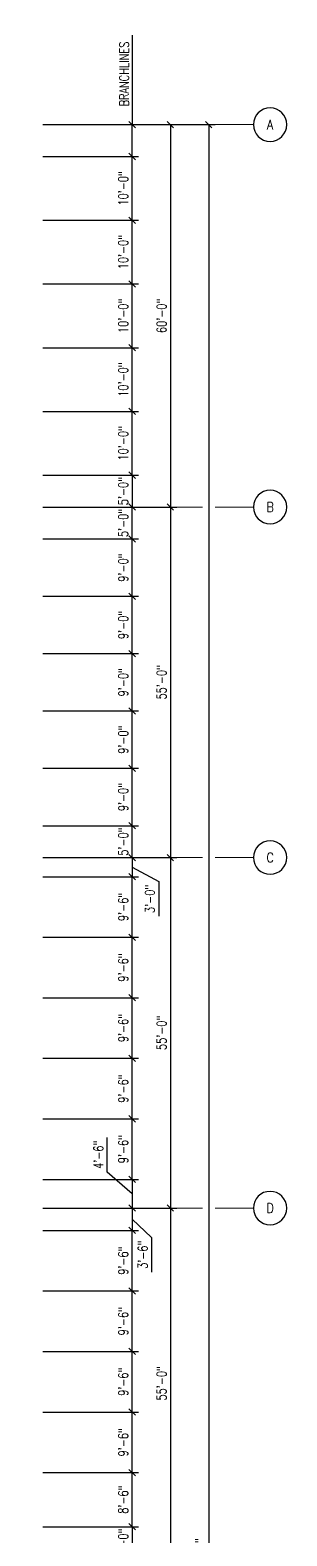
# Model space of a CAD drawing. Extents: x -14553 to 17595, y -13361 to 12610.
# Drawn here: x 9411 to 9894, y -2657 to 178 of the extents above; entities that cross this region are included whole.
import ezdxf
from ezdxf.enums import TextEntityAlignment as Align

# ---------------------------------------------------------------- set-up
doc = ezdxf.new("R2010")
doc.units = 0
doc.header["$LTSCALE"] = 0.5
doc.header["$MEASUREMENT"] = 0
doc.layers.get('0').update_dxf_attribs({"linetype": 'CONTINUOUS'})
doc.layers.get('DEFPOINTS').update_dxf_attribs({"linetype": 'CONTINUOUS'})
doc.layers.add('Dim-Grid', color=11, linetype='CONTINUOUS', lineweight=20)
doc.layers.add('Grid-Bubbles', color=2, linetype='CONTINUOUS')
doc.styles.add('SECTION-ATTRIB-BOLD', font='simplex.shx', dxfattribs={"width": 0.75})
doc.styles.get("Standard").update_dxf_attribs({"font": 'SIMPLEX.SHX', "width": 0.75})
doc.dimstyles.new('NMBS T192', dxfattribs={"dimscale": 192, "dimtxt": 0.09375, "dimasz": 0.0625, "dimexe": 0.0625, "dimexo": 0.125, "dimgap": 0.03125, "dimtad": 1, "dimdec": 4, "dimrnd": 0.0625, "dimzin": 3, "dimdsep": 46, "dimlunit": 4, "dimtxsty": 'Standard', "dimblk1": 'OBLIQUE', "dimblk2": 'OBLIQUE', "dimsah": 1, "dimcen": -0.125, "dimclrt": 2, "dimadec": 0, "dimazin": 0, "dimtfac": 0.625, "dimtdec": 4, "dimtmove": 0, "dimatfit": 2, "dimfxl": 0.0625, "dimtvp": 0.7, "dimtolj": 1, "dimtzin": 3, "dimarcsym": 0})

# ---------------------------------------------------------------- blocks, each defined once
blk = doc.blocks.new('Grid-Bub')
at = {"color": 0}
blk.add_circle((0, 0), 0.164, dxfattribs=at)
at = {"style": 'SECTION-ATTRIB-BOLD', "width": 0.875}
blk.add_attdef('LABEL', text='', height=0.0938, dxfattribs=at).set_placement((0, 0), align=Align.MIDDLE_CENTER)
blk = doc.blocks.new('_OBLIQUE')
at = {"color": 0, "linetype": 'ByBlock'}
blk.add_line((-0.5, -0.5), (0.5, 0.5), dxfattribs=at)
blk = doc.blocks.new('*D188')
at = {"layer": 'DEFPOINTS', "color": 0, "transparency": 16777216}
for p in [(9411.4, 0), (9411.4, -720), (9675.4, -720)]:
    blk.add_point(p, dxfattribs=at)
at = {"layer": 'Dim-Grid', "color": 0, "lineweight": -2, "transparency": 16777216}
for p, q in [((9435.4, 0), (9687.4, 0)), ((9675.4, 0), (9675.4, -720)), ((9435.4, -720), (9687.4, -720))]:
    blk.add_line(p, q, dxfattribs=at)
at = {"layer": 'Dim-Grid', "color": 0, "lineweight": -2, "transparency": 16777216, "xscale": 12, "yscale": 12, "zscale": 12}
for p, rotation in [((9675.4, 0), 90), ((9675.4, -720), 270)]:
    blk.add_blockref('_OBLIQUE', p, dxfattribs=dict(at, rotation=rotation))
at = {"layer": 'Dim-Grid', "color": 2, "transparency": 16777216, "insert": (9658.7, -360), "char_height": 18, "attachment_point": 5, "rotation": 90}
blk.add_mtext('\\A1;60\'-0"', dxfattribs=at)
blk = doc.blocks.new('*D194')
at = {"layer": 'DEFPOINTS', "color": 0, "transparency": 16777216}
for p in [(9411.4, -720), (9411.4, -1380), (9675.4, -1380)]:
    blk.add_point(p, dxfattribs=at)
at = {"layer": 'Dim-Grid', "color": 0, "lineweight": -2, "transparency": 16777216}
for p, q in [((9435.4, -720), (9687.4, -720)), ((9675.4, -720), (9675.4, -1380)), ((9435.4, -1380), (9687.4, -1380))]:
    blk.add_line(p, q, dxfattribs=at)
at = {"layer": 'Dim-Grid', "color": 0, "lineweight": -2, "transparency": 16777216, "xscale": 12, "yscale": 12, "zscale": 12}
for p, rotation in [((9675.4, -720), 90), ((9675.4, -1380), 270)]:
    blk.add_blockref('_OBLIQUE', p, dxfattribs=dict(at, rotation=rotation))
at = {"layer": 'Dim-Grid', "color": 2, "transparency": 16777216, "insert": (9658.7, -1050), "char_height": 18, "attachment_point": 5, "rotation": 90}
blk.add_mtext('\\A1;55\'-0"', dxfattribs=at)
blk = doc.blocks.new('*D195')
at = {"layer": 'DEFPOINTS', "color": 0, "transparency": 16777216}
for p in [(9411.4, -1380), (9411.4, -2040), (9675.4, -2040)]:
    blk.add_point(p, dxfattribs=at)
at = {"layer": 'Dim-Grid', "color": 0, "lineweight": -2, "transparency": 16777216}
for p, q in [((9435.4, -1380), (9687.4, -1380)), ((9675.4, -1380), (9675.4, -2040)), ((9435.4, -2040), (9687.4, -2040))]:
    blk.add_line(p, q, dxfattribs=at)
at = {"layer": 'Dim-Grid', "color": 0, "lineweight": -2, "transparency": 16777216, "xscale": 12, "yscale": 12, "zscale": 12}
for p, rotation in [((9675.4, -1380), 90), ((9675.4, -2040), 270)]:
    blk.add_blockref('_OBLIQUE', p, dxfattribs=dict(at, rotation=rotation))
at = {"layer": 'Dim-Grid', "color": 2, "transparency": 16777216, "insert": (9658.7, -1710), "char_height": 18, "attachment_point": 5, "rotation": 90}
blk.add_mtext('\\A1;55\'-0"', dxfattribs=at)
blk = doc.blocks.new('*D196')
at = {"layer": 'DEFPOINTS', "color": 0, "transparency": 16777216}
for p in [(9411.4, -2040), (9411.4, -2700), (9675.4, -2700)]:
    blk.add_point(p, dxfattribs=at)
at = {"layer": 'Dim-Grid', "color": 0, "lineweight": -2, "transparency": 16777216}
for p, q in [((9435.4, -2040), (9687.4, -2040)), ((9675.4, -2040), (9675.4, -2700)), ((9435.4, -2700), (9687.4, -2700))]:
    blk.add_line(p, q, dxfattribs=at)
at = {"layer": 'Dim-Grid', "color": 0, "lineweight": -2, "transparency": 16777216, "xscale": 12, "yscale": 12, "zscale": 12}
for p, rotation in [((9675.4, -2040), 90), ((9675.4, -2700), 270)]:
    blk.add_blockref('_OBLIQUE', p, dxfattribs=dict(at, rotation=rotation))
at = {"layer": 'Dim-Grid', "color": 2, "transparency": 16777216, "insert": (9658.7, -2370), "char_height": 18, "attachment_point": 5, "rotation": 90}
blk.add_mtext('\\A1;55\'-0"', dxfattribs=at)
blk = doc.blocks.new('*D191')
at = {"layer": 'DEFPOINTS', "color": 0, "transparency": 16777216}
for p in [(9411.4, 0), (9411.4, -5400), (9747.4, -5400)]:
    blk.add_point(p, dxfattribs=at)
at = {"layer": 'Dim-Grid', "color": 0, "lineweight": -2, "transparency": 16777216}
for p, q in [((9435.4, 0), (9759.4, 0)), ((9747.4, 0), (9747.4, -5400)), ((9435.4, -5400), (9759.4, -5400))]:
    blk.add_line(p, q, dxfattribs=at)
at = {"layer": 'Dim-Grid', "color": 0, "lineweight": -2, "transparency": 16777216, "xscale": 12, "yscale": 12, "zscale": 12}
for p, rotation in [((9747.4, 0), 90), ((9747.4, -5400), 270)]:
    blk.add_blockref('_OBLIQUE', p, dxfattribs=dict(at, rotation=rotation))
at = {"layer": 'Dim-Grid', "color": 2, "transparency": 16777216, "insert": (9730.7, -2700), "char_height": 18, "attachment_point": 5, "rotation": 90}
blk.add_mtext('\\A1;450\'-0"', dxfattribs=at)
blk = doc.blocks.new('*D197')
at = {"layer": 'DEFPOINTS', "color": 0, "transparency": 16777216}
for p in [(9411.4, -1380), (9411.4, -1416), (9603.4, -1416)]:
    blk.add_point(p, dxfattribs=at)
at = {"layer": 'Dim-Grid', "color": 0, "lineweight": -2, "transparency": 16777216}
for p, q in [((9435.4, -1380), (9615.4, -1380)), ((9603.4, -1380), (9603.4, -1416)), ((9435.4, -1416), (9615.4, -1416)), ((9603.4, -1398), (9653.4, -1425.1)), ((9653.4, -1425.1), (9653.4, -1490.5))]:
    blk.add_line(p, q, dxfattribs=at)
at = {"layer": 'Dim-Grid', "color": 0, "lineweight": -2, "transparency": 16777216, "xscale": 12, "yscale": 12, "zscale": 12}
for p, rotation in [((9603.4, -1380), 90), ((9603.4, -1416), 270)]:
    blk.add_blockref('_OBLIQUE', p, dxfattribs=dict(at, rotation=rotation))
at = {"layer": 'Dim-Grid', "color": 2, "transparency": 16777216, "insert": (9636.7, -1457.8), "char_height": 18, "attachment_point": 5, "rotation": 90}
blk.add_mtext('\\A1;3\'-0"', dxfattribs=at)
blk = doc.blocks.new('*D198')
at = {"layer": 'DEFPOINTS', "color": 0, "transparency": 16777216}
for p in [(9411.4, -1320), (9603.4, -1320), (9411.4, -1380)]:
    blk.add_point(p, dxfattribs=at)
at = {"layer": 'Dim-Grid', "color": 0, "lineweight": -2, "transparency": 16777216}
for p, q in [((9435.4, -1320), (9615.4, -1320)), ((9603.4, -1380), (9603.4, -1320)), ((9435.4, -1380), (9615.4, -1380))]:
    blk.add_line(p, q, dxfattribs=at)
at = {"layer": 'Dim-Grid', "color": 0, "lineweight": -2, "transparency": 16777216, "xscale": 12, "yscale": 12, "zscale": 12}
for p, rotation in [((9603.4, -1320), 90), ((9603.4, -1380), 270)]:
    blk.add_blockref('_OBLIQUE', p, dxfattribs=dict(at, rotation=rotation))
at = {"layer": 'Dim-Grid', "color": 2, "transparency": 16777216, "insert": (9586.7, -1350), "char_height": 18, "attachment_point": 5, "rotation": 90}
blk.add_mtext('\\A1;5\'-0"', dxfattribs=at)
blk = doc.blocks.new('*D199')
at = {"layer": 'DEFPOINTS', "color": 0, "transparency": 16777216}
for p in [(9411.4, -1212), (9603.4, -1212), (9411.4, -1320)]:
    blk.add_point(p, dxfattribs=at)
at = {"layer": 'Dim-Grid', "color": 0, "lineweight": -2, "transparency": 16777216}
for p, q in [((9435.4, -1212), (9615.4, -1212)), ((9603.4, -1320), (9603.4, -1212)), ((9435.4, -1320), (9615.4, -1320))]:
    blk.add_line(p, q, dxfattribs=at)
at = {"layer": 'Dim-Grid', "color": 0, "lineweight": -2, "transparency": 16777216, "xscale": 12, "yscale": 12, "zscale": 12}
for p, rotation in [((9603.4, -1212), 90), ((9603.4, -1320), 270)]:
    blk.add_blockref('_OBLIQUE', p, dxfattribs=dict(at, rotation=rotation))
at = {"layer": 'Dim-Grid', "color": 2, "transparency": 16777216, "insert": (9586.7, -1266), "char_height": 18, "attachment_point": 5, "rotation": 90}
blk.add_mtext('\\A1;9\'-0"', dxfattribs=at)
blk = doc.blocks.new('*D200')
at = {"layer": 'DEFPOINTS', "color": 0, "transparency": 16777216}
for p in [(9411.4, -1104), (9603.4, -1104), (9411.4, -1212)]:
    blk.add_point(p, dxfattribs=at)
at = {"layer": 'Dim-Grid', "color": 0, "lineweight": -2, "transparency": 16777216}
for p, q in [((9435.4, -1104), (9615.4, -1104)), ((9603.4, -1212), (9603.4, -1104)), ((9435.4, -1212), (9615.4, -1212))]:
    blk.add_line(p, q, dxfattribs=at)
at = {"layer": 'Dim-Grid', "color": 0, "lineweight": -2, "transparency": 16777216, "xscale": 12, "yscale": 12, "zscale": 12}
for p, rotation in [((9603.4, -1104), 90), ((9603.4, -1212), 270)]:
    blk.add_blockref('_OBLIQUE', p, dxfattribs=dict(at, rotation=rotation))
at = {"layer": 'Dim-Grid', "color": 2, "transparency": 16777216, "insert": (9586.7, -1158), "char_height": 18, "attachment_point": 5, "rotation": 90}
blk.add_mtext('\\A1;9\'-0"', dxfattribs=at)
blk = doc.blocks.new('*D201')
at = {"layer": 'DEFPOINTS', "color": 0, "transparency": 16777216}
for p in [(9411.4, -996), (9603.4, -996), (9411.4, -1104)]:
    blk.add_point(p, dxfattribs=at)
at = {"layer": 'Dim-Grid', "color": 0, "lineweight": -2, "transparency": 16777216}
for p, q in [((9435.4, -996), (9615.4, -996)), ((9603.4, -1104), (9603.4, -996)), ((9435.4, -1104), (9615.4, -1104))]:
    blk.add_line(p, q, dxfattribs=at)
at = {"layer": 'Dim-Grid', "color": 0, "lineweight": -2, "transparency": 16777216, "xscale": 12, "yscale": 12, "zscale": 12}
for p, rotation in [((9603.4, -996), 90), ((9603.4, -1104), 270)]:
    blk.add_blockref('_OBLIQUE', p, dxfattribs=dict(at, rotation=rotation))
at = {"layer": 'Dim-Grid', "color": 2, "transparency": 16777216, "insert": (9586.7, -1050), "char_height": 18, "attachment_point": 5, "rotation": 90}
blk.add_mtext('\\A1;9\'-0"', dxfattribs=at)
blk = doc.blocks.new('*D202')
at = {"layer": 'DEFPOINTS', "color": 0, "transparency": 16777216}
for p in [(9411.4, -888), (9603.4, -888), (9411.4, -996)]:
    blk.add_point(p, dxfattribs=at)
at = {"layer": 'Dim-Grid', "color": 0, "lineweight": -2, "transparency": 16777216}
for p, q in [((9435.4, -888), (9615.4, -888)), ((9603.4, -996), (9603.4, -888)), ((9435.4, -996), (9615.4, -996))]:
    blk.add_line(p, q, dxfattribs=at)
at = {"layer": 'Dim-Grid', "color": 0, "lineweight": -2, "transparency": 16777216, "xscale": 12, "yscale": 12, "zscale": 12}
for p, rotation in [((9603.4, -888), 90), ((9603.4, -996), 270)]:
    blk.add_blockref('_OBLIQUE', p, dxfattribs=dict(at, rotation=rotation))
at = {"layer": 'Dim-Grid', "color": 2, "transparency": 16777216, "insert": (9586.7, -942), "char_height": 18, "attachment_point": 5, "rotation": 90}
blk.add_mtext('\\A1;9\'-0"', dxfattribs=at)
blk = doc.blocks.new('*D203')
at = {"layer": 'DEFPOINTS', "color": 0, "transparency": 16777216}
for p in [(9411.4, -780), (9603.4, -780), (9411.4, -888)]:
    blk.add_point(p, dxfattribs=at)
at = {"layer": 'Dim-Grid', "color": 0, "lineweight": -2, "transparency": 16777216}
for p, q in [((9435.4, -780), (9615.4, -780)), ((9603.4, -888), (9603.4, -780)), ((9435.4, -888), (9615.4, -888))]:
    blk.add_line(p, q, dxfattribs=at)
at = {"layer": 'Dim-Grid', "color": 0, "lineweight": -2, "transparency": 16777216, "xscale": 12, "yscale": 12, "zscale": 12}
for p, rotation in [((9603.4, -780), 90), ((9603.4, -888), 270)]:
    blk.add_blockref('_OBLIQUE', p, dxfattribs=dict(at, rotation=rotation))
at = {"layer": 'Dim-Grid', "color": 2, "transparency": 16777216, "insert": (9586.7, -834), "char_height": 18, "attachment_point": 5, "rotation": 90}
blk.add_mtext('\\A1;9\'-0"', dxfattribs=at)
blk = doc.blocks.new('*D204')
at = {"layer": 'DEFPOINTS', "color": 0, "transparency": 16777216}
for p in [(9411.4, -720), (9603.4, -720), (9411.4, -780)]:
    blk.add_point(p, dxfattribs=at)
at = {"layer": 'Dim-Grid', "color": 0, "lineweight": -2, "transparency": 16777216}
for p, q in [((9435.4, -720), (9615.4, -720)), ((9603.4, -780), (9603.4, -720)), ((9435.4, -780), (9615.4, -780))]:
    blk.add_line(p, q, dxfattribs=at)
at = {"layer": 'Dim-Grid', "color": 0, "lineweight": -2, "transparency": 16777216, "xscale": 12, "yscale": 12, "zscale": 12}
for p, rotation in [((9603.4, -720), 90), ((9603.4, -780), 270)]:
    blk.add_blockref('_OBLIQUE', p, dxfattribs=dict(at, rotation=rotation))
at = {"layer": 'Dim-Grid', "color": 2, "transparency": 16777216, "insert": (9586.7, -750), "char_height": 18, "attachment_point": 5, "rotation": 90}
blk.add_mtext('\\A1;5\'-0"', dxfattribs=at)
blk = doc.blocks.new('*D205')
at = {"layer": 'DEFPOINTS', "color": 0, "transparency": 16777216}
for p in [(9411.4, -660), (9411.4, -720), (9603.4, -720)]:
    blk.add_point(p, dxfattribs=at)
at = {"layer": 'Dim-Grid', "color": 0, "lineweight": -2, "transparency": 16777216}
for p, q in [((9435.4, -660), (9615.4, -660)), ((9603.4, -660), (9603.4, -720)), ((9435.4, -720), (9615.4, -720))]:
    blk.add_line(p, q, dxfattribs=at)
at = {"layer": 'Dim-Grid', "color": 0, "lineweight": -2, "transparency": 16777216, "xscale": 12, "yscale": 12, "zscale": 12}
for p, rotation in [((9603.4, -660), 90), ((9603.4, -720), 270)]:
    blk.add_blockref('_OBLIQUE', p, dxfattribs=dict(at, rotation=rotation))
at = {"layer": 'Dim-Grid', "color": 2, "transparency": 16777216, "insert": (9586.7, -690), "char_height": 18, "attachment_point": 5, "rotation": 90}
blk.add_mtext('\\A1;5\'-0"', dxfattribs=at)
blk = doc.blocks.new('*D206')
at = {"layer": 'DEFPOINTS', "color": 0, "transparency": 16777216}
for p in [(9411.4, -540), (9603.4, -540), (9411.4, -660)]:
    blk.add_point(p, dxfattribs=at)
at = {"layer": 'Dim-Grid', "color": 0, "lineweight": -2, "transparency": 16777216}
for p, q in [((9435.4, -540), (9615.4, -540)), ((9603.4, -660), (9603.4, -540)), ((9435.4, -660), (9615.4, -660))]:
    blk.add_line(p, q, dxfattribs=at)
at = {"layer": 'Dim-Grid', "color": 0, "lineweight": -2, "transparency": 16777216, "xscale": 12, "yscale": 12, "zscale": 12}
for p, rotation in [((9603.4, -540), 90), ((9603.4, -660), 270)]:
    blk.add_blockref('_OBLIQUE', p, dxfattribs=dict(at, rotation=rotation))
at = {"layer": 'Dim-Grid', "color": 2, "transparency": 16777216, "insert": (9586.7, -600), "char_height": 18, "attachment_point": 5, "rotation": 90}
blk.add_mtext('\\A1;10\'-0"', dxfattribs=at)
blk = doc.blocks.new('*D207')
at = {"layer": 'DEFPOINTS', "color": 0, "transparency": 16777216}
for p in [(9411.4, -420), (9603.4, -420), (9411.4, -540)]:
    blk.add_point(p, dxfattribs=at)
at = {"layer": 'Dim-Grid', "color": 0, "lineweight": -2, "transparency": 16777216}
for p, q in [((9435.4, -420), (9615.4, -420)), ((9603.4, -540), (9603.4, -420)), ((9435.4, -540), (9615.4, -540))]:
    blk.add_line(p, q, dxfattribs=at)
at = {"layer": 'Dim-Grid', "color": 0, "lineweight": -2, "transparency": 16777216, "xscale": 12, "yscale": 12, "zscale": 12}
for p, rotation in [((9603.4, -420), 90), ((9603.4, -540), 270)]:
    blk.add_blockref('_OBLIQUE', p, dxfattribs=dict(at, rotation=rotation))
at = {"layer": 'Dim-Grid', "color": 2, "transparency": 16777216, "insert": (9586.7, -480), "char_height": 18, "attachment_point": 5, "rotation": 90}
blk.add_mtext('\\A1;10\'-0"', dxfattribs=at)
blk = doc.blocks.new('*D208')
at = {"layer": 'DEFPOINTS', "color": 0, "transparency": 16777216}
for p in [(9411.4, -300), (9603.4, -300), (9411.4, -420)]:
    blk.add_point(p, dxfattribs=at)
at = {"layer": 'Dim-Grid', "color": 0, "lineweight": -2, "transparency": 16777216}
for p, q in [((9435.4, -300), (9615.4, -300)), ((9603.4, -420), (9603.4, -300)), ((9435.4, -420), (9615.4, -420))]:
    blk.add_line(p, q, dxfattribs=at)
at = {"layer": 'Dim-Grid', "color": 0, "lineweight": -2, "transparency": 16777216, "xscale": 12, "yscale": 12, "zscale": 12}
for p, rotation in [((9603.4, -300), 90), ((9603.4, -420), 270)]:
    blk.add_blockref('_OBLIQUE', p, dxfattribs=dict(at, rotation=rotation))
at = {"layer": 'Dim-Grid', "color": 2, "transparency": 16777216, "insert": (9586.7, -360), "char_height": 18, "attachment_point": 5, "rotation": 90}
blk.add_mtext('\\A1;10\'-0"', dxfattribs=at)
blk = doc.blocks.new('*D209')
at = {"layer": 'DEFPOINTS', "color": 0, "transparency": 16777216}
for p in [(9411.4, -180), (9603.4, -180), (9411.4, -300)]:
    blk.add_point(p, dxfattribs=at)
at = {"layer": 'Dim-Grid', "color": 0, "lineweight": -2, "transparency": 16777216}
for p, q in [((9435.4, -180), (9615.4, -180)), ((9603.4, -300), (9603.4, -180)), ((9435.4, -300), (9615.4, -300))]:
    blk.add_line(p, q, dxfattribs=at)
at = {"layer": 'Dim-Grid', "color": 0, "lineweight": -2, "transparency": 16777216, "xscale": 12, "yscale": 12, "zscale": 12}
for p, rotation in [((9603.4, -180), 90), ((9603.4, -300), 270)]:
    blk.add_blockref('_OBLIQUE', p, dxfattribs=dict(at, rotation=rotation))
at = {"layer": 'Dim-Grid', "color": 2, "transparency": 16777216, "insert": (9586.7, -240), "char_height": 18, "attachment_point": 5, "rotation": 90}
blk.add_mtext('\\A1;10\'-0"', dxfattribs=at)
blk = doc.blocks.new('*D210')
at = {"layer": 'DEFPOINTS', "color": 0, "transparency": 16777216}
for p in [(9411.4, -60), (9603.4, -60), (9411.4, -180)]:
    blk.add_point(p, dxfattribs=at)
at = {"layer": 'Dim-Grid', "color": 0, "lineweight": -2, "transparency": 16777216}
for p, q in [((9435.4, -60), (9615.4, -60)), ((9603.4, -180), (9603.4, -60)), ((9435.4, -180), (9615.4, -180))]:
    blk.add_line(p, q, dxfattribs=at)
at = {"layer": 'Dim-Grid', "color": 0, "lineweight": -2, "transparency": 16777216, "xscale": 12, "yscale": 12, "zscale": 12}
for p, rotation in [((9603.4, -60), 90), ((9603.4, -180), 270)]:
    blk.add_blockref('_OBLIQUE', p, dxfattribs=dict(at, rotation=rotation))
at = {"layer": 'Dim-Grid', "color": 2, "transparency": 16777216, "insert": (9586.7, -120), "char_height": 18, "attachment_point": 5, "rotation": 90}
blk.add_mtext('\\A1;10\'-0"', dxfattribs=at)
blk = doc.blocks.new('*D213')
at = {"layer": 'DEFPOINTS', "color": 0, "transparency": 16777216}
for p in [(9411.4, -1416), (9603.4, -1416), (9411.4, -1530)]:
    blk.add_point(p, dxfattribs=at)
at = {"layer": 'Dim-Grid', "color": 0, "lineweight": -2, "transparency": 16777216}
for p, q in [((9435.4, -1416), (9615.4, -1416)), ((9603.4, -1530), (9603.4, -1416)), ((9435.4, -1530), (9615.4, -1530))]:
    blk.add_line(p, q, dxfattribs=at)
at = {"layer": 'Dim-Grid', "color": 0, "lineweight": -2, "transparency": 16777216, "xscale": 12, "yscale": 12, "zscale": 12}
for p, rotation in [((9603.4, -1416), 90), ((9603.4, -1530), 270)]:
    blk.add_blockref('_OBLIQUE', p, dxfattribs=dict(at, rotation=rotation))
at = {"layer": 'Dim-Grid', "color": 2, "transparency": 16777216, "insert": (9586.7, -1473), "char_height": 18, "attachment_point": 5, "rotation": 90}
blk.add_mtext('\\A1;9\'-6"', dxfattribs=at)
blk = doc.blocks.new('*D214')
at = {"layer": 'DEFPOINTS', "color": 0, "transparency": 16777216}
for p in [(9411.4, -1530), (9603.4, -1530), (9411.4, -1644)]:
    blk.add_point(p, dxfattribs=at)
at = {"layer": 'Dim-Grid', "color": 0, "lineweight": -2, "transparency": 16777216}
for p, q in [((9435.4, -1530), (9615.4, -1530)), ((9603.4, -1644), (9603.4, -1530)), ((9435.4, -1644), (9615.4, -1644))]:
    blk.add_line(p, q, dxfattribs=at)
at = {"layer": 'Dim-Grid', "color": 0, "lineweight": -2, "transparency": 16777216, "xscale": 12, "yscale": 12, "zscale": 12}
for p, rotation in [((9603.4, -1530), 90), ((9603.4, -1644), 270)]:
    blk.add_blockref('_OBLIQUE', p, dxfattribs=dict(at, rotation=rotation))
at = {"layer": 'Dim-Grid', "color": 2, "transparency": 16777216, "insert": (9586.7, -1587), "char_height": 18, "attachment_point": 5, "rotation": 90}
blk.add_mtext('\\A1;9\'-6"', dxfattribs=at)
blk = doc.blocks.new('*D215')
at = {"layer": 'DEFPOINTS', "color": 0, "transparency": 16777216}
for p in [(9411.4, -1644), (9603.4, -1644), (9411.4, -1758)]:
    blk.add_point(p, dxfattribs=at)
at = {"layer": 'Dim-Grid', "color": 0, "lineweight": -2, "transparency": 16777216}
for p, q in [((9435.4, -1644), (9615.4, -1644)), ((9603.4, -1758), (9603.4, -1644)), ((9435.4, -1758), (9615.4, -1758))]:
    blk.add_line(p, q, dxfattribs=at)
at = {"layer": 'Dim-Grid', "color": 0, "lineweight": -2, "transparency": 16777216, "xscale": 12, "yscale": 12, "zscale": 12}
for p, rotation in [((9603.4, -1644), 90), ((9603.4, -1758), 270)]:
    blk.add_blockref('_OBLIQUE', p, dxfattribs=dict(at, rotation=rotation))
at = {"layer": 'Dim-Grid', "color": 2, "transparency": 16777216, "insert": (9586.7, -1701), "char_height": 18, "attachment_point": 5, "rotation": 90}
blk.add_mtext('\\A1;9\'-6"', dxfattribs=at)
blk = doc.blocks.new('*D216')
at = {"layer": 'DEFPOINTS', "color": 0, "transparency": 16777216}
for p in [(9411.4, -1758), (9603.4, -1758), (9411.4, -1872)]:
    blk.add_point(p, dxfattribs=at)
at = {"layer": 'Dim-Grid', "color": 0, "lineweight": -2, "transparency": 16777216}
for p, q in [((9435.4, -1758), (9615.4, -1758)), ((9603.4, -1872), (9603.4, -1758)), ((9435.4, -1872), (9615.4, -1872))]:
    blk.add_line(p, q, dxfattribs=at)
at = {"layer": 'Dim-Grid', "color": 0, "lineweight": -2, "transparency": 16777216, "xscale": 12, "yscale": 12, "zscale": 12}
for p, rotation in [((9603.4, -1758), 90), ((9603.4, -1872), 270)]:
    blk.add_blockref('_OBLIQUE', p, dxfattribs=dict(at, rotation=rotation))
at = {"layer": 'Dim-Grid', "color": 2, "transparency": 16777216, "insert": (9586.7, -1815), "char_height": 18, "attachment_point": 5, "rotation": 90}
blk.add_mtext('\\A1;9\'-6"', dxfattribs=at)
blk = doc.blocks.new('*D217')
at = {"layer": 'DEFPOINTS', "color": 0, "transparency": 16777216}
for p in [(9411.4, -1872), (9603.4, -1872), (9411.4, -1986)]:
    blk.add_point(p, dxfattribs=at)
at = {"layer": 'Dim-Grid', "color": 0, "lineweight": -2, "transparency": 16777216}
for p, q in [((9435.4, -1872), (9615.4, -1872)), ((9603.4, -1986), (9603.4, -1872)), ((9435.4, -1986), (9615.4, -1986))]:
    blk.add_line(p, q, dxfattribs=at)
at = {"layer": 'Dim-Grid', "color": 0, "lineweight": -2, "transparency": 16777216, "xscale": 12, "yscale": 12, "zscale": 12}
for p, rotation in [((9603.4, -1872), 90), ((9603.4, -1986), 270)]:
    blk.add_blockref('_OBLIQUE', p, dxfattribs=dict(at, rotation=rotation))
at = {"layer": 'Dim-Grid', "color": 2, "transparency": 16777216, "insert": (9586.7, -1929), "char_height": 18, "attachment_point": 5, "rotation": 90}
blk.add_mtext('\\A1;9\'-6"', dxfattribs=at)
blk = doc.blocks.new('*D218')
at = {"layer": 'DEFPOINTS', "color": 0, "transparency": 16777216}
for p in [(9411.4, -1986), (9411.4, -2040), (9603.4, -2040)]:
    blk.add_point(p, dxfattribs=at)
at = {"layer": 'Dim-Grid', "color": 0, "lineweight": -2, "transparency": 16777216}
for p, q in [((9556.6, -1972.2), (9556.6, -1906.9)), ((9603.4, -2013), (9556.6, -1972.2)), ((9435.4, -1986), (9615.4, -1986)), ((9603.4, -1986), (9603.4, -2040)), ((9435.4, -2040), (9615.4, -2040))]:
    blk.add_line(p, q, dxfattribs=at)
at = {"layer": 'Dim-Grid', "color": 0, "lineweight": -2, "transparency": 16777216, "xscale": 12, "yscale": 12, "zscale": 12}
for p, rotation in [((9603.4, -1986), 90), ((9603.4, -2040), 270)]:
    blk.add_blockref('_OBLIQUE', p, dxfattribs=dict(at, rotation=rotation))
at = {"layer": 'Dim-Grid', "color": 2, "transparency": 16777216, "insert": (9539.9, -1939.6), "char_height": 18, "attachment_point": 5, "rotation": 90}
blk.add_mtext('\\A1;4\'-6"', dxfattribs=at)
blk = doc.blocks.new('*D219')
at = {"layer": 'DEFPOINTS', "color": 0, "transparency": 16777216}
for p in [(9411.4, -2040), (9411.4, -2082), (9603.4, -2082)]:
    blk.add_point(p, dxfattribs=at)
at = {"layer": 'Dim-Grid', "color": 0, "lineweight": -2, "transparency": 16777216}
for p, q in [((9435.4, -2040), (9615.4, -2040)), ((9603.4, -2040), (9603.4, -2082)), ((9603.4, -2061), (9639.9, -2095.3)), ((9435.4, -2082), (9615.4, -2082)), ((9639.9, -2095.3), (9639.9, -2160.6))]:
    blk.add_line(p, q, dxfattribs=at)
at = {"layer": 'Dim-Grid', "color": 0, "lineweight": -2, "transparency": 16777216, "xscale": 12, "yscale": 12, "zscale": 12}
for p, rotation in [((9603.4, -2040), 90), ((9603.4, -2082), 270)]:
    blk.add_blockref('_OBLIQUE', p, dxfattribs=dict(at, rotation=rotation))
at = {"layer": 'Dim-Grid', "color": 2, "transparency": 16777216, "insert": (9623.2, -2127.9), "char_height": 18, "attachment_point": 5, "rotation": 90}
blk.add_mtext('\\A1;3\'-6"', dxfattribs=at)
blk = doc.blocks.new('*D220')
at = {"layer": 'DEFPOINTS', "color": 0, "transparency": 16777216}
for p in [(9411.4, -2082), (9603.4, -2082), (9411.4, -2196)]:
    blk.add_point(p, dxfattribs=at)
at = {"layer": 'Dim-Grid', "color": 0, "lineweight": -2, "transparency": 16777216}
for p, q in [((9435.4, -2082), (9615.4, -2082)), ((9603.4, -2196), (9603.4, -2082)), ((9435.4, -2196), (9615.4, -2196))]:
    blk.add_line(p, q, dxfattribs=at)
at = {"layer": 'Dim-Grid', "color": 0, "lineweight": -2, "transparency": 16777216, "xscale": 12, "yscale": 12, "zscale": 12}
for p, rotation in [((9603.4, -2082), 90), ((9603.4, -2196), 270)]:
    blk.add_blockref('_OBLIQUE', p, dxfattribs=dict(at, rotation=rotation))
at = {"layer": 'Dim-Grid', "color": 2, "transparency": 16777216, "insert": (9586.7, -2139), "char_height": 18, "attachment_point": 5, "rotation": 90}
blk.add_mtext('\\A1;9\'-6"', dxfattribs=at)
blk = doc.blocks.new('*D221')
at = {"layer": 'DEFPOINTS', "color": 0, "transparency": 16777216}
for p in [(9411.4, -2196), (9603.4, -2196), (9411.4, -2310)]:
    blk.add_point(p, dxfattribs=at)
at = {"layer": 'Dim-Grid', "color": 0, "lineweight": -2, "transparency": 16777216}
for p, q in [((9435.4, -2196), (9615.4, -2196)), ((9603.4, -2310), (9603.4, -2196)), ((9435.4, -2310), (9615.4, -2310))]:
    blk.add_line(p, q, dxfattribs=at)
at = {"layer": 'Dim-Grid', "color": 0, "lineweight": -2, "transparency": 16777216, "xscale": 12, "yscale": 12, "zscale": 12}
for p, rotation in [((9603.4, -2196), 90), ((9603.4, -2310), 270)]:
    blk.add_blockref('_OBLIQUE', p, dxfattribs=dict(at, rotation=rotation))
at = {"layer": 'Dim-Grid', "color": 2, "transparency": 16777216, "insert": (9586.7, -2253), "char_height": 18, "attachment_point": 5, "rotation": 90}
blk.add_mtext('\\A1;9\'-6"', dxfattribs=at)
blk = doc.blocks.new('*D222')
at = {"layer": 'DEFPOINTS', "color": 0, "transparency": 16777216}
for p in [(9411.4, -2310), (9603.4, -2310), (9411.4, -2424)]:
    blk.add_point(p, dxfattribs=at)
at = {"layer": 'Dim-Grid', "color": 0, "lineweight": -2, "transparency": 16777216}
for p, q in [((9435.4, -2310), (9615.4, -2310)), ((9603.4, -2424), (9603.4, -2310)), ((9435.4, -2424), (9615.4, -2424))]:
    blk.add_line(p, q, dxfattribs=at)
at = {"layer": 'Dim-Grid', "color": 0, "lineweight": -2, "transparency": 16777216, "xscale": 12, "yscale": 12, "zscale": 12}
for p, rotation in [((9603.4, -2310), 90), ((9603.4, -2424), 270)]:
    blk.add_blockref('_OBLIQUE', p, dxfattribs=dict(at, rotation=rotation))
at = {"layer": 'Dim-Grid', "color": 2, "transparency": 16777216, "insert": (9586.7, -2367), "char_height": 18, "attachment_point": 5, "rotation": 90}
blk.add_mtext('\\A1;9\'-6"', dxfattribs=at)
blk = doc.blocks.new('*D223')
at = {"layer": 'DEFPOINTS', "color": 0, "transparency": 16777216}
for p in [(9411.4, -2424), (9603.4, -2424), (9411.4, -2538)]:
    blk.add_point(p, dxfattribs=at)
at = {"layer": 'Dim-Grid', "color": 0, "lineweight": -2, "transparency": 16777216}
for p, q in [((9435.4, -2424), (9615.4, -2424)), ((9603.4, -2538), (9603.4, -2424)), ((9435.4, -2538), (9615.4, -2538))]:
    blk.add_line(p, q, dxfattribs=at)
at = {"layer": 'Dim-Grid', "color": 0, "lineweight": -2, "transparency": 16777216, "xscale": 12, "yscale": 12, "zscale": 12}
for p, rotation in [((9603.4, -2424), 90), ((9603.4, -2538), 270)]:
    blk.add_blockref('_OBLIQUE', p, dxfattribs=dict(at, rotation=rotation))
at = {"layer": 'Dim-Grid', "color": 2, "transparency": 16777216, "insert": (9586.7, -2481), "char_height": 18, "attachment_point": 5, "rotation": 90}
blk.add_mtext('\\A1;9\'-6"', dxfattribs=at)
blk = doc.blocks.new('*D224')
at = {"layer": 'DEFPOINTS', "color": 0, "transparency": 16777216}
for p in [(9411.4, -2538), (9603.4, -2538), (9411.4, -2640)]:
    blk.add_point(p, dxfattribs=at)
at = {"layer": 'Dim-Grid', "color": 0, "lineweight": -2, "transparency": 16777216}
for p, q in [((9435.4, -2538), (9615.4, -2538)), ((9603.4, -2640), (9603.4, -2538)), ((9435.4, -2640), (9615.4, -2640))]:
    blk.add_line(p, q, dxfattribs=at)
at = {"layer": 'Dim-Grid', "color": 0, "lineweight": -2, "transparency": 16777216, "xscale": 12, "yscale": 12, "zscale": 12}
for p, rotation in [((9603.4, -2538), 90), ((9603.4, -2640), 270)]:
    blk.add_blockref('_OBLIQUE', p, dxfattribs=dict(at, rotation=rotation))
at = {"layer": 'Dim-Grid', "color": 2, "transparency": 16777216, "insert": (9586.7, -2589), "char_height": 18, "attachment_point": 5, "rotation": 90}
blk.add_mtext('\\A1;8\'-6"', dxfattribs=at)
blk = doc.blocks.new('*D225')
at = {"layer": 'DEFPOINTS', "color": 0, "transparency": 16777216}
for p in [(9411.4, -2640), (9411.4, -2700), (9603.4, -2700)]:
    blk.add_point(p, dxfattribs=at)
at = {"layer": 'Dim-Grid', "color": 0, "lineweight": -2, "transparency": 16777216}
for p, q in [((9435.4, -2640), (9615.4, -2640)), ((9603.4, -2640), (9603.4, -2700)), ((9435.4, -2700), (9615.4, -2700))]:
    blk.add_line(p, q, dxfattribs=at)
at = {"layer": 'Dim-Grid', "color": 0, "lineweight": -2, "transparency": 16777216, "xscale": 12, "yscale": 12, "zscale": 12}
for p, rotation in [((9603.4, -2640), 90), ((9603.4, -2700), 270)]:
    blk.add_blockref('_OBLIQUE', p, dxfattribs=dict(at, rotation=rotation))
at = {"layer": 'Dim-Grid', "color": 2, "transparency": 16777216, "insert": (9586.7, -2670), "char_height": 18, "attachment_point": 5, "rotation": 90}
blk.add_mtext('\\A1;5\'-0"', dxfattribs=at)
blk = doc.blocks.new('*D322')
at = {"layer": 'DEFPOINTS', "color": 0, "transparency": 16777216}
for p in [(9411.4, 0), (9603.4, 0), (9411.4, -60)]:
    blk.add_point(p, dxfattribs=at)
at = {"layer": 'Dim-Grid', "color": 0, "lineweight": -2, "transparency": 16777216}
for p, q in [((9603.4, 168.5), (9603.4, 0)), ((9435.4, 0), (9615.4, 0)), ((9603.4, -60), (9603.4, 0)), ((9435.4, -60), (9615.4, -60))]:
    blk.add_line(p, q, dxfattribs=at)
at = {"layer": 'Dim-Grid', "color": 0, "lineweight": -2, "transparency": 16777216, "xscale": 12, "yscale": 12, "zscale": 12}
for p, rotation in [((9603.4, 0), 90), ((9603.4, -60), 270)]:
    blk.add_blockref('_OBLIQUE', p, dxfattribs=dict(at, rotation=rotation))
at = {"layer": 'Dim-Grid', "color": 2, "transparency": 16777216, "insert": (9588.4, 95.3), "char_height": 18, "attachment_point": 5, "rotation": 90}
blk.add_mtext('\\A1;BRANCHLINES', dxfattribs=at)

msp = doc.modelspace()

# ---------------------------------------------------------------- linework, layer by layer
at = {"layer": 'Dim-Grid'}
for p, q in [((9687.43753, 0), (9735.43753, 0)), ((9759.43753, 0), (9831.43753, 0)), ((9687.43753, -720), (9735.43753, -720)), ((9759.43753, -720), (9831.43753, -720)), ((9687.43753, -1380), (9735.43753, -1380)), ((9759.43753, -1380), (9831.43753, -1380)), ((9687.43753, -2040), (9735.43753, -2040)), ((9759.43753, -2040), (9831.43753, -2040))]:
    msp.add_line(p, q, dxfattribs=at)

# ---------------------------------------------------------------- block references
at = {"layer": 'Grid-Bubbles'}
ref = msp.add_blockref('Grid-Bub', (9862.93753, 0), dxfattribs=dict(at, xscale=-192, yscale=192))
ref.add_attrib('LABEL', 'A', dxfattribs={"layer": '0', "height": 18.00005, "style": 'SECTION-ATTRIB-BOLD', "width": 0.875}).set_placement((9862.93753, 0), align=Align.MIDDLE_CENTER)
ref = msp.add_blockref('Grid-Bub', (9862.93753, -720), dxfattribs=dict(at, xscale=-192, yscale=192))
ref.add_attrib('LABEL', 'B', dxfattribs={"layer": '0', "height": 18.00005, "style": 'SECTION-ATTRIB-BOLD', "width": 0.875}).set_placement((9862.93753, -720), align=Align.MIDDLE_CENTER)
ref = msp.add_blockref('Grid-Bub', (9862.93753, -1380), dxfattribs=dict(at, xscale=-192, yscale=192))
ref.add_attrib('LABEL', 'C', dxfattribs={"layer": '0', "height": 18.00005, "style": 'SECTION-ATTRIB-BOLD', "width": 0.875}).set_placement((9862.93753, -1380), align=Align.MIDDLE_CENTER)
ref = msp.add_blockref('Grid-Bub', (9862.93753, -2040), dxfattribs=dict(at, xscale=-192, yscale=192))
ref.add_attrib('LABEL', 'D', dxfattribs={"layer": '0', "height": 18.00005, "style": 'SECTION-ATTRIB-BOLD', "width": 0.875}).set_placement((9862.93753, -2040), align=Align.MIDDLE_CENTER)

# ---------------------------------------------------------------- dimensions: what is measured, and where the dimension line sits
at = {"layer": 'Dim-Grid'}
dim = msp.add_linear_dim(base=(9603.43753, 0), p1=(9411.43753, -60), p2=(9411.43753, 0), angle=90, text='BRANCHLINES', dimstyle='NMBS T192', override={"dimtmove": 1}, dxfattribs=at)
dim.commit()
dim.dimension.update_dxf_attribs({"geometry": '*D322', "text_midpoint": (9603.43753, 95.32714), "dimtype": 160})
for base, p1, p2, picture, middle in [((9675.43753, -720), (9411.43753, 0), (9411.43753, -720), '*D188', (9658.72324, -360)), ((9747.43753, -5400), (9411.43753, 0), (9411.43753, -5400), '*D191', (9730.72324, -2700)), ((9675.43753, -1380), (9411.43753, -720), (9411.43753, -1380), '*D194', (9658.72324, -1050)), ((9675.43753, -2040), (9411.43753, -1380), (9411.43753, -2040), '*D195', (9658.72324, -1710)), ((9675.43753, -2700), (9411.43753, -2040), (9411.43753, -2700), '*D196', (9658.72324, -2370))]:
    dim = msp.add_linear_dim(base=base, p1=p1, p2=p2, angle=90, dimstyle='NMBS T192', dxfattribs=at)
    dim.commit()
    dim.dimension.update_dxf_attribs({"geometry": picture, "text_midpoint": middle})
for base, p1, p2, picture, middle in [((9603.43753, -60), (9411.43753, -180), (9411.43753, -60), '*D210', (9586.72324, -120)), ((9603.43753, -180), (9411.43753, -300), (9411.43753, -180), '*D209', (9586.72324, -240)), ((9603.43753, -300), (9411.43753, -420), (9411.43753, -300), '*D208', (9586.72324, -360)), ((9603.43753, -420), (9411.43753, -540), (9411.43753, -420), '*D207', (9586.72324, -480)), ((9603.43753, -540), (9411.43753, -660), (9411.43753, -540), '*D206', (9586.72324, -600)), ((9603.43753, -780), (9411.43753, -888), (9411.43753, -780), '*D203', (9586.72324, -834)), ((9603.43753, -888), (9411.43753, -996), (9411.43753, -888), '*D202', (9586.72324, -942)), ((9603.43753, -996), (9411.43753, -1104), (9411.43753, -996), '*D201', (9586.72324, -1050)), ((9603.43753, -1104), (9411.43753, -1212), (9411.43753, -1104), '*D200', (9586.72324, -1158)), ((9603.43753, -1212), (9411.43753, -1320), (9411.43753, -1212), '*D199', (9586.72324, -1266)), ((9603.43753, -1416), (9411.43753, -1530), (9411.43753, -1416), '*D213', (9586.72324, -1473)), ((9603.43753, -1530), (9411.43753, -1644), (9411.43753, -1530), '*D214', (9586.72324, -1587)), ((9603.43753, -1644), (9411.43753, -1758), (9411.43753, -1644), '*D215', (9586.72324, -1701)), ((9603.43753, -1758), (9411.43753, -1872), (9411.43753, -1758), '*D216', (9586.72324, -1815)), ((9603.43753, -1872), (9411.43753, -1986), (9411.43753, -1872), '*D217', (9586.72324, -1929)), ((9603.43753, -2082), (9411.43753, -2196), (9411.43753, -2082), '*D220', (9586.72324, -2139)), ((9603.43753, -2196), (9411.43753, -2310), (9411.43753, -2196), '*D221', (9586.72324, -2253)), ((9603.43753, -2310), (9411.43753, -2424), (9411.43753, -2310), '*D222', (9586.72324, -2367)), ((9603.43753, -2424), (9411.43753, -2538), (9411.43753, -2424), '*D223', (9586.72324, -2481)), ((9603.43753, -2538), (9411.43753, -2640), (9411.43753, -2538), '*D224', (9586.72324, -2589))]:
    dim = msp.add_linear_dim(base=base, p1=p1, p2=p2, angle=90, dimstyle='NMBS T192', override={"dimtmove": 1}, dxfattribs=at)
    dim.commit()
    dim.dimension.update_dxf_attribs({"geometry": picture, "text_midpoint": middle})
for base, p1, p2, angle, picture, middle in [((9603.43753, -720), (9411.43753, -660), (9411.43753, -720), 270, '*D205', (9603.43753, -690)), ((9603.43753, -720), (9411.43753, -780), (9411.43753, -720), 90, '*D204', (9603.43753, -750)), ((9603.43753, -1320), (9411.43753, -1380), (9411.43753, -1320), 90, '*D198', (9603.43753, -1350)), ((9603.43753, -1416), (9411.43753, -1380), (9411.43753, -1416), 90, '*D197', (9653.42824, -1431.11034)), ((9603.43753, -2040), (9411.43753, -1986), (9411.43753, -2040), 90, '*D218', (9556.6421, -1966.23146)), ((9603.43753, -2082), (9411.43753, -2040), (9411.43753, -2082), 90, '*D219', (9639.8661, -2101.26873)), ((9603.43753, -2700), (9411.43753, -2640), (9411.43753, -2700), 90, '*D225', (9603.43753, -2670))]:
    dim = msp.add_linear_dim(base=base, p1=p1, p2=p2, angle=angle, dimstyle='NMBS T192', override={"dimtmove": 1}, dxfattribs=at)
    dim.commit()
    dim.dimension.update_dxf_attribs({"geometry": picture, "text_midpoint": middle, "dimtype": 160})

doc.saveas('drawing.dxf')
